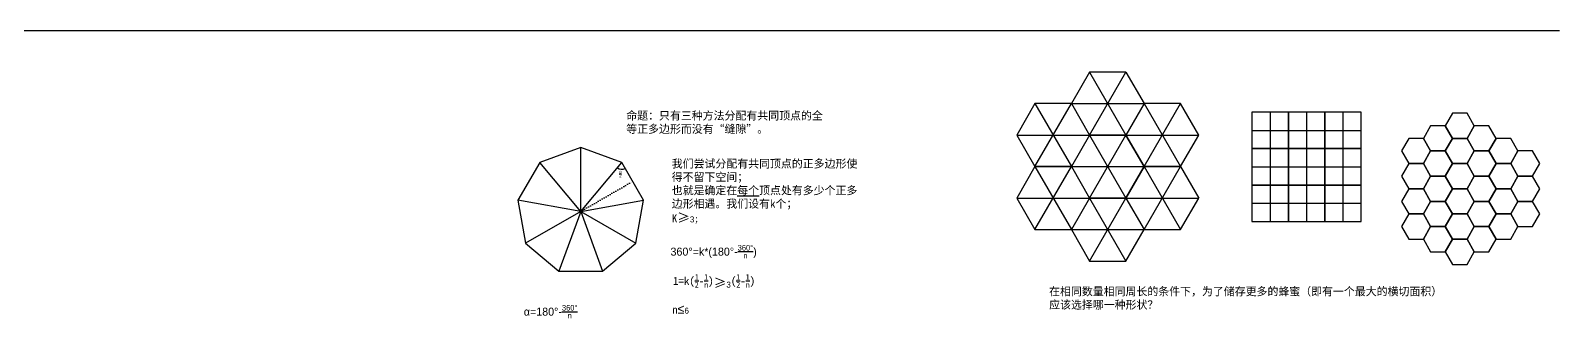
# Model space of a CAD drawing. Header units: millimetres. Extents: x 1353 to 5555, y 930 to 1478.
# Drawn here: x 3454 to 5555, y 1082 to 1478 of the extents above; entities that cross this region are included whole.
import ezdxf

# ---------------------------------------------------------------- set-up
doc = ezdxf.new("R2010")
doc.units = ezdxf.units.MM
doc.linetypes.add('ACAD_ISO07W100', pattern=[3, 0, -3])
doc.styles.add('w', font='', dxfattribs={"height": 5})
doc.styles.get('w').set_extended_font_data('SimSun')

msp = doc.modelspace()

# ---------------------------------------------------------------- linework, layer by layer
for p, q in [((1353, 1477.9), (5555.1, 1477.9)), ((4909.4, 1420.9), (4884.4, 1377.6)), ((4959.4, 1420.9), (4909.4, 1420.9)), ((4909.4, 1334.3), (4959.4, 1420.9)), ((4909.4, 1420.9), (4959.4, 1334.3)), ((4959.4, 1420.9), (4984.4, 1377.6)), ((4834.4, 1377.6), (4809.4, 1334.3)), ((4884.4, 1377.6), (4834.4, 1377.6)), ((4834.4, 1291), (4884.4, 1377.6)), ((4834.4, 1377.6), (4884.4, 1291)), ((4884.4, 1377.6), (4909.4, 1334.3)), ((4884.4, 1377.6), (4909.4, 1334.3)), ((4884.4, 1377.6), (4984.4, 1377.6)), ((4984.4, 1377.6), (4959.4, 1334.3)), ((5034.4, 1377.6), (4984.4, 1377.6)), ((4984.4, 1291), (5034.4, 1377.6)), ((4984.4, 1377.6), (5034.4, 1291)), ((5059.4, 1334.3), (5034.4, 1377.6)), ((5182.6, 1365.7), (5132.6, 1365.7)), ((5132.6, 1365.7), (5132.6, 1315.7)), ((5157.6, 1365.7), (5157.6, 1315.7)), ((5182.6, 1315.7), (5182.6, 1365.7)), ((5232.6, 1365.7), (5182.6, 1365.7)), ((5182.6, 1365.7), (5182.6, 1315.7)), ((5207.6, 1365.7), (5207.6, 1315.7)), ((5232.6, 1315.7), (5232.6, 1365.7)), ((5282.6, 1365.7), (5232.6, 1365.7)), ((5232.6, 1365.7), (5232.6, 1315.7)), ((5257.6, 1365.7), (5257.6, 1315.7)), ((5282.6, 1315.7), (5282.6, 1365.7)), ((4809.4, 1334.3), (4834.4, 1291)), ((4809.4, 1334.3), (4909.4, 1334.3)), ((4959.4, 1334.3), (4909.4, 1334.3)), ((4984.4, 1291), (4959.4, 1334.3)), ((4959.4, 1334.3), (5059.4, 1334.3)), ((5034.4, 1291), (5059.4, 1334.3)), ((5132.6, 1340.7), (5182.6, 1340.7)), ((5182.6, 1340.7), (5232.6, 1340.7)), ((5232.6, 1340.7), (5282.6, 1340.7)), ((4210.1, 1229.5), (4210.1, 1317.3)), ((5182.6, 1315.7), (5132.6, 1315.7)), ((5132.6, 1315.7), (5132.6, 1265.7)), ((5132.6, 1315.7), (5182.6, 1315.7)), ((5157.6, 1315.7), (5157.6, 1265.7)), ((5232.6, 1315.7), (5182.6, 1315.7)), ((5182.6, 1315.7), (5182.6, 1265.7)), ((5232.6, 1265.7), (5232.6, 1315.7)), ((5282.6, 1315.7), (5232.6, 1315.7)), ((5232.6, 1315.7), (5282.6, 1315.7)), ((5257.6, 1315.7), (5257.6, 1265.7)), ((5282.6, 1265.7), (5282.6, 1315.7)), ((4210.1, 1229.5), (4153.7, 1296.7)), ((4210.1, 1229.5), (4266.5, 1296.7)), ((4834.4, 1291), (4809.4, 1247.7)), ((4884.4, 1291), (4834.4, 1291)), ((4834.4, 1204.4), (4884.4, 1291)), ((4834.4, 1291), (4884.4, 1204.4)), ((4834.4, 1291), (4884.4, 1291)), ((4884.4, 1291), (4909.4, 1247.7)), ((4959.4, 1247.7), (4984.4, 1291)), ((4984.4, 1291), (5034.4, 1291)), ((5034.4, 1291), (4984.4, 1291)), ((4984.4, 1204.4), (5034.4, 1291)), ((4984.4, 1291), (5034.4, 1204.4)), ((5034.4, 1291), (5059.4, 1247.7)), ((5132.6, 1290.7), (5182.6, 1290.7)), ((5232.6, 1290.7), (5282.6, 1290.7)), ((5182.6, 1265.7), (5132.6, 1265.7)), ((5132.6, 1265.7), (5132.6, 1215.7)), ((5132.6, 1265.7), (5182.6, 1265.7)), ((5157.6, 1265.7), (5157.6, 1215.7)), ((5182.6, 1215.7), (5182.6, 1265.7)), ((5182.6, 1265.7), (5232.6, 1265.7)), ((5182.6, 1265.7), (5182.6, 1215.7)), ((5207.6, 1265.7), (5207.6, 1215.7)), ((5232.6, 1215.7), (5232.6, 1265.7)), ((5282.6, 1265.7), (5232.6, 1265.7)), ((5232.6, 1265.7), (5232.6, 1215.7)), ((5232.6, 1265.7), (5282.6, 1265.7)), ((5257.6, 1265.7), (5257.6, 1215.7)), ((5282.6, 1215.7), (5282.6, 1265.7)), ((4210.1, 1229.5), (4123.7, 1244.8)), ((4210.1, 1229.5), (4296.5, 1244.8)), ((4809.4, 1247.7), (4834.4, 1204.4)), ((4809.4, 1247.7), (4909.4, 1247.7)), ((4909.4, 1247.7), (4884.4, 1204.4)), ((4909.4, 1247.7), (4959.4, 1247.7)), ((4909.4, 1161.1), (4959.4, 1247.7)), ((4909.4, 1247.7), (4959.4, 1161.1)), ((4959.4, 1247.7), (4984.4, 1204.4)), ((4959.4, 1247.7), (5059.4, 1247.7)), ((4959.4, 1247.7), (4984.4, 1204.4)), ((5034.4, 1204.4), (5059.4, 1247.7)), ((5132.6, 1240.7), (5182.6, 1240.7)), ((5182.6, 1240.7), (5232.6, 1240.7)), ((5232.6, 1240.7), (5282.6, 1240.7)), ((4210.1, 1229.5), (4134.1, 1185.7)), ((4210.1, 1229.5), (4180.1, 1147.1)), ((4210.1, 1229.5), (4240.1, 1147.1)), ((4210.1, 1229.5), (4286, 1185.7)), ((4834.4, 1204.4), (4884.4, 1204.4)), ((4884.4, 1204.4), (4909.4, 1161.1)), ((4884.4, 1204.4), (4984.4, 1204.4)), ((4959.4, 1161.1), (4984.4, 1204.4)), ((4984.4, 1204.4), (5034.4, 1204.4)), ((5132.6, 1215.7), (5182.6, 1215.7)), ((5182.6, 1215.7), (5232.6, 1215.7)), ((5232.6, 1215.7), (5282.6, 1215.7)), ((4909.4, 1161.1), (4959.4, 1161.1))]:
    msp.add_line(p, q)
at = {"color": 5}
for p, q in [((4909.4, 1334.3), (4884.4, 1291)), ((4909.4, 1247.7), (4959.4, 1334.3)), ((4909.4, 1334.3), (4959.4, 1247.7)), ((4909.4, 1334.3), (4959.4, 1334.3)), ((4959.4, 1334.3), (4984.4, 1291)), ((4884.4, 1291), (4984.4, 1291)), ((4884.4, 1291), (4909.4, 1247.7)), ((4984.4, 1291), (4959.4, 1247.7)), ((4959.4, 1247.7), (4909.4, 1247.7))]:
    msp.add_line(p, q, dxfattribs=at)
at = {"color": 1}
for p, q in [((5182.6, 1265.7), (5182.6, 1315.7)), ((5182.6, 1315.7), (5232.6, 1315.7)), ((5207.6, 1315.7), (5207.6, 1265.7)), ((5232.6, 1315.7), (5232.6, 1265.7)), ((5182.6, 1290.7), (5232.6, 1290.7)), ((5232.6, 1265.7), (5182.6, 1265.7))]:
    msp.add_line(p, q, dxfattribs=at)
at = {"linetype": 'ACAD_ISO07W100'}
msp.add_line((4210.1, 1229.5), (4281.5, 1270.7), dxfattribs=at)
for points in [[(5378.1, 1312.5), (5398.1, 1312.5), (5408.1, 1329.8), (5398.1, 1347.1), (5378.1, 1347.1), (5368.1, 1329.8)], [(5408.1, 1329.8), (5428.1, 1329.8), (5438.1, 1347.1), (5428.1, 1364.4), (5408.1, 1364.4), (5398.1, 1347.1)], [(5438.1, 1312.5), (5458.1, 1312.5), (5468.1, 1329.8), (5458.1, 1347.1), (5438.1, 1347.1), (5428.1, 1329.8)], [(5348.1, 1295.2), (5368.1, 1295.2), (5378.1, 1312.5), (5368.1, 1329.8), (5348.1, 1329.8), (5338.1, 1312.5)], [(5408.1, 1295.2), (5428.1, 1295.2), (5438.1, 1312.5), (5428.1, 1329.8), (5408.1, 1329.8), (5398.1, 1312.5)], [(5468.1, 1295.2), (5488.1, 1295.2), (5498.1, 1312.5), (5488.1, 1329.8), (5468.1, 1329.8), (5458.1, 1312.5)], [(4180.1, 1147.1), (4240.1, 1147.1), (4286, 1185.7), (4296.5, 1244.8), (4266.5, 1296.7), (4210.1, 1317.3), (4153.7, 1296.7), (4123.7, 1244.8), (4134.1, 1185.7)], [(5378.1, 1277.8), (5398.1, 1277.8), (5408.1, 1295.2), (5398.1, 1312.5), (5378.1, 1312.5), (5368.1, 1295.2)], [(5438.1, 1277.8), (5458.1, 1277.8), (5468.1, 1295.2), (5458.1, 1312.5), (5438.1, 1312.5), (5428.1, 1295.2)], [(5498.1, 1277.8), (5518.1, 1277.8), (5528.1, 1295.2), (5518.1, 1312.5), (5498.1, 1312.5), (5488.1, 1295.2)], [(5348.1, 1260.5), (5368.1, 1260.5), (5378.1, 1277.8), (5368.1, 1295.2), (5348.1, 1295.2), (5338.1, 1277.8)], [(5408.1, 1260.5), (5428.1, 1260.5), (5438.1, 1277.8), (5428.1, 1295.2), (5408.1, 1295.2), (5398.1, 1277.8)], [(5468.1, 1260.5), (5488.1, 1260.5), (5498.1, 1277.8), (5488.1, 1295.2), (5468.1, 1295.2), (5458.1, 1277.8)], [(5378.1, 1243.2), (5398.1, 1243.2), (5408.1, 1260.5), (5398.1, 1277.8), (5378.1, 1277.8), (5368.1, 1260.5)], [(5438.1, 1243.2), (5458.1, 1243.2), (5468.1, 1260.5), (5458.1, 1277.8), (5438.1, 1277.8), (5428.1, 1260.5)], [(5498.1, 1243.2), (5518.1, 1243.2), (5528.1, 1260.5), (5518.1, 1277.8), (5498.1, 1277.8), (5488.1, 1260.5)], [(5348.1, 1225.9), (5368.1, 1225.9), (5378.1, 1243.2), (5368.1, 1260.5), (5348.1, 1260.5), (5338.1, 1243.2)], [(5378.1, 1208.6), (5398.1, 1208.6), (5408.1, 1225.9), (5398.1, 1243.2), (5378.1, 1243.2), (5368.1, 1225.9)], [(5408.1, 1225.9), (5428.1, 1225.9), (5438.1, 1243.2), (5428.1, 1260.5), (5408.1, 1260.5), (5398.1, 1243.2)], [(5438.1, 1208.6), (5458.1, 1208.6), (5468.1, 1225.9), (5458.1, 1243.2), (5438.1, 1243.2), (5428.1, 1225.9)], [(5468.1, 1225.9), (5488.1, 1225.9), (5498.1, 1243.2), (5488.1, 1260.5), (5468.1, 1260.5), (5458.1, 1243.2)], [(5498.1, 1208.6), (5518.1, 1208.6), (5528.1, 1225.9), (5518.1, 1243.2), (5498.1, 1243.2), (5488.1, 1225.9)], [(5348.1, 1191.2), (5368.1, 1191.2), (5378.1, 1208.6), (5368.1, 1225.9), (5348.1, 1225.9), (5338.1, 1208.6)], [(5408.1, 1191.2), (5428.1, 1191.2), (5438.1, 1208.6), (5428.1, 1225.9), (5408.1, 1225.9), (5398.1, 1208.6)], [(5468.1, 1191.2), (5488.1, 1191.2), (5498.1, 1208.6), (5488.1, 1225.9), (5468.1, 1225.9), (5458.1, 1208.6)], [(5378.1, 1173.9), (5398.1, 1173.9), (5408.1, 1191.2), (5398.1, 1208.6), (5378.1, 1208.6), (5368.1, 1191.2)], [(5438.1, 1173.9), (5458.1, 1173.9), (5468.1, 1191.2), (5458.1, 1208.6), (5438.1, 1208.6), (5428.1, 1191.2)], [(5408.1, 1156.6), (5428.1, 1156.6), (5438.1, 1173.9), (5428.1, 1191.2), (5408.1, 1191.2), (5398.1, 1173.9)]]:
    msp.add_lwpolyline(points, close=True)
msp.add_arc((4266.5, 1296.7), 9.4, 230, 300)

# ---------------------------------------------------------------- texts
at = {"attachment_point": 1, "style": 'w'}
for s, insert, char_height, width in [('命题：只有三种方法分配有共同顶点的全等正多边形而没有“缝隙”。', (4272.7, 1366.5), 11, 278.015), ('\\A1;{\\f·ÂËÎ|b0|i0|c134|p0;\\H0.8169x;\\Sα/2;}', (4263, 1286.1), 5, 26.811), ('我们尝试分配有共同顶点的正多边形使得不留下空间；\\P也就是确定在{\\fSimSun|b1|i0|c134|p2;\\L每个}顶点处有多少个正多边形相遇。我们设有k个；\\PK{\\H1.167x;≥\\fËÎÌå|b0|i0|c134|p0;\\H0.6429x;3\\fSimSun|b0|i0|c134|p2;；}', (4335.2, 1300.5), 11, 262.999), ('\\A1;{\\fËÎÌå|b0|i0|c134|p0;360%%D=k*(180%%D-\\H0.7x;\\S360%%D/n;\\H1.429x;)}', (4333.5, 1183.4), 11, 199.902), ('\\A1;1=k({\\H0.7x;\\S1/2;}-{\\H0.7x;\\S1/n;}){\\A0;\\H1.167x;≥\\fËÎÌå|b0|i0|c134|p0;\\H0.6429x;3}({\\H0.7x;\\S1/2;\\H1.429x;-\\H0.7x;\\S1/n;\\H1.429x;)}', (4336.9, 1143.2), 11, 164.724), ('在相同数量相同周长的条件下，为了储存更多的蜂蜜（即有一个最大的横切面积）\\P应该选择哪一种形状？', (4853.8, 1125), 11, 613.246), ('\\A1;{\\f·ÂËÎ|b0|i0|c134|p0;α\\fËÎÌå|b0|i0|c134|p0;=180%%D-\\H0.7x;\\S360%%D/n;}', (4131.9, 1100.9), 11, 184.893), ('n{\\f·ÂËÎ|b0|i0|c134|p0;\\H1.167x;≤\\fËÎÌå|b0|i0|c134|p0;\\H0.6429x;6}', (4335.8, 1101.8), 11, 147.972)]:
    msp.add_mtext(s, dxfattribs=dict(at, insert=insert, char_height=char_height, width=width))

doc.saveas('drawing.dxf')
